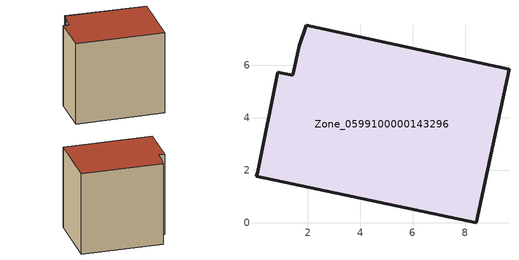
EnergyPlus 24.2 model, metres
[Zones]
Zone_0599100000143296
 floor ground (C_G): 1.43,5.62 1.67,6.76 1.93,7.53 9.68,5.86 8.43,0 0.02,1.78 0.08,1.95 0.85,5.75 z0
 wall outside (C_F): 8.43,0 9.68,5.86 1.93,7.53 1.67,6.76 1.43,5.62 0.85,5.75 0.08,1.95 0.02,1.78 8.43,0 z0:8.24
 roof outside (C_R): 1.93,7.53 1.67,6.76 1.43,5.62 0.85,5.75 0.08,1.95 0.02,1.78 8.43,0 9.68,5.86 z8.24
[BUILDING]
Pand.0599100000143296: North Axis=0; Terrain=City; Loads Convergence Tolerance Value=0.04; Temperature Convergence Tolerance Value=0.4; Solar Distribution=FullExterior; Maximum Number of Warmup Days=25; Minimum Number of Warmup Days=1
[Site:Location]
Rotterdam.The.Hague.AP_ZH_NLD Design_Conditions: Latitude=51.96; Longitude=4.45; Time Zone=1; Elevation=-4.5
[SITE:GROUNDTEMPERATURE:BUILDINGSURFACE]
18, 18, 18, 18, 18, 18, 18, 18, 18, 18, 18, 18
[MATERIAL] Thermal Absorptance=0.9; Solar Absorptance=0.7; Visible Absorptance=0.7
Name | Roughness | Thickness | Conductivity | Density | Specific Heat
G.TI.1975-1991 | MediumSmooth | 0.15 | 0.288461 | 540 | 1210
F.TI.1975-1991 | Rough | 0.3 | 0.230769 | 1920 | 840
R.TI.1975-1991 | MediumRough | 0.2 | 0.153846 | 1500 | 1000
[CONSTRUCTION]
C_G: G.TI.1975-1991
C_F: F.TI.1975-1991
C_R: R.TI.1975-1991
[ZONE]
Zone_0599100000143296: Type=1; Multiplier=1; Ceiling Height=Autocalculate; Volume=Autocalculate; Floor Area=autocalculate; Part of Total Floor Area=Yes
[ZONEINFILTRATION:DESIGNFLOWRATE]
Infil_Zone_0599100000143296: Zone or ZoneList or Space or SpaceList=Zone_0599100000143296; Schedule=AlwaysOn; Design Flow Rate Calculation Method=Flow/Area; Flow Rate per Floor Area=0.003; Constant Term Coefficient=1; Temperature Term Coefficient=0; Velocity Term Coefficient=0; Velocity Squared Term Coefficient=0
[HVACTEMPLATE:ZONE:IDEALLOADSAIRSYSTEM]
Zone_0599100000143296: Maximum Heating Supply Air Temperature=50; Minimum Cooling Supply Air Temperature=13; Maximum Heating Supply Air Humidity Ratio=0.0156; Minimum Cooling Supply Air Humidity Ratio=0.0077; Heating Limit=NoLimit; Cooling Limit=NoLimit; Dehumidification Control Type=ConstantSensibleHeatRatio; Cooling Sensible Heat Ratio=0.7; Dehumidification Setpoint=60; Humidification Control Type=None; Humidification Setpoint=30; Outdoor Air Method=None; Outdoor Air Flow Rate per Person=0.00944; Outdoor Air Flow Rate per Zone Floor Area=0; Outdoor Air Flow Rate per Zone=0; Demand Controlled Ventilation Type=None; Outdoor Air Economizer Type=NoEconomizer; Heat Recovery Type=None; Sensible Heat Recovery Effectiveness=0.7; Latent Heat Recovery Effectiveness=0.65
[ZONECONTROL:THERMOSTAT]
ThermostatControl_Zone_0599100000143296: Zone or ZoneList=Zone_0599100000143296; Control Type Schedule=DualSetpointControlType; Control 1=Thermostat_Zone_0599100000143296; Temperature Difference Between Cutout And Setpoint=0
[THERMOSTATSETPOINT:DUALSETPOINT]
Thermostat_Zone_0599100000143296: Heating Setpoint Temperature Schedule=HeatingSetpoint_Zone_0599100000143296; Cooling Setpoint Temperature Schedule=CoolingSetpoint_Zone_0599100000143296
[SCHEDULE:COMPACT]
HeatingSetpoint_Zone_0599100000143296: Through: 12/31, For: AllDays, Until: 24:00, 21
CoolingSetpoint_Zone_0599100000143296: Through: 12/31, For: AllDays, Until: 24:00, 24
DualSetpointControlType: Through: 12/31, For: AllDays, Until: 24:00, 4
AlwaysOn: Through: 12/31, For: AllDays, Until: 24:00, 1
